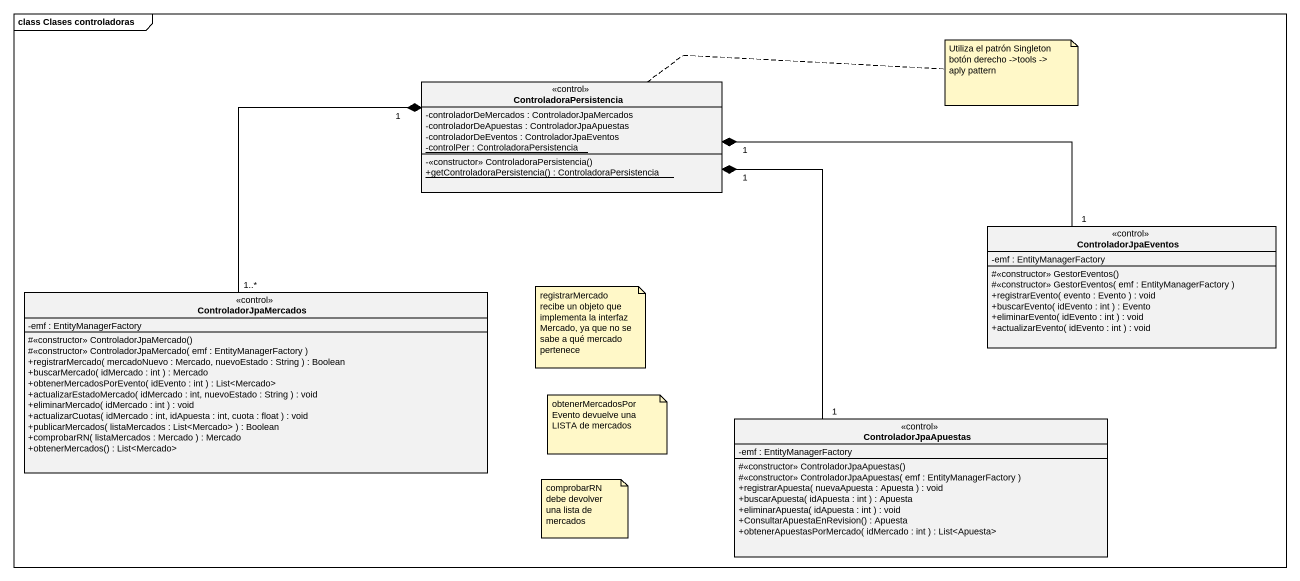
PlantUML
@startuml
mainframe class Clases controladoras
hide circle
hide empty members
skinparam classAttributeIconSize 0
class ControladoraPersistencia <<control>> {
  -controladorDeMercados : ControladorJpaMercados
  -controladorDeApuestas : ControladorJpaApuestas
  -controladorDeEventos : ControladorJpaEventos
  {static} -controlPer : ControladoraPersistencia
  -<<constructor>> ControladoraPersistencia()
  {static} +getControladoraPersistencia() : ControladoraPersistencia
}
class ControladorJpaEventos <<control>> {
  -emf : EntityManagerFactory
  #<<constructor>> GestorEventos()
  #<<constructor>> GestorEventos( emf : EntityManagerFactory )
  +registrarEvento( evento : Evento ) : void
  +buscarEvento( idEvento : int ) : Evento
  +eliminarEvento( idEvento : int ) : void
  +actualizarEvento( idEvento : int ) : void
}
class ControladorJpaMercados <<control>> {
  -emf : EntityManagerFactory
  #<<constructor>> ControladorJpaMercado()
  #<<constructor>> ControladorJpaMercado( emf : EntityManagerFactory )
  +registrarMercado( mercadoNuevo : Mercado, nuevoEstado : String ) : Boolean
  +buscarMercado( idMercado : int ) : Mercado
  +obtenerMercadosPorEvento( idEvento : int ) : List<Mercado>
  +actualizarEstadoMercado( idMercado : int, nuevoEstado : String ) : void
  +eliminarMercado( idMercado : int ) : void
  +actualizarCuotas( idMercado : int, idApuesta : int, cuota : float ) : void
  +publicarMercados( listaMercados : List<Mercado> ) : Boolean
  +comprobarRN( listaMercados : Mercado ) : Mercado
  +obtenerMercados() : List<Mercado>
}
class ControladorJpaApuestas <<control>> {
  -emf : EntityManagerFactory
  #<<constructor>> ControladorJpaApuestas()
  #<<constructor>> ControladorJpaApuestas( emf : EntityManagerFactory )
  +registrarApuesta( nuevaApuesta : Apuesta ) : void
  +buscarApuesta( idApuesta : int ) : Apuesta
  +eliminarApuesta( idApuesta : int ) : void
  +ConsultarApuestaEnRevision() : Apuesta
  +obtenerApuestasPorMercado( idMercado : int ) : List<Apuesta>
}
ControladoraPersistencia "1" *-right- "1" ControladorJpaEventos
ControladoraPersistencia "1" *-- "1..*" ControladorJpaMercados
ControladoraPersistencia "1" *-- "1" ControladorJpaApuestas
note right of ControladoraPersistencia
  Utiliza el patrón Singleton
  botón derecho ->tools -> aply pattern
end note
note as N2
  registrarMercado recibe un objeto que implementa la interfaz Mercado, ya que no se sabe a qué mercado pertenece
end note
note as N3
  obtenerMercadosPorEvento devuelve una LISTA de mercados
end note
note as N4
  comprobarRN debe devolver una lista de mercados
end note
@enduml
